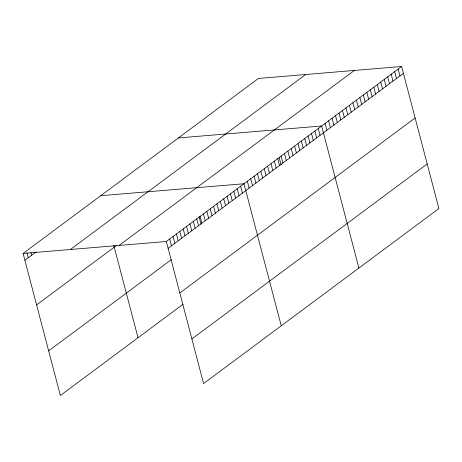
<?xml version="1.0" encoding="UTF-8"?>
<svg xmlns="http://www.w3.org/2000/svg" width="462" height="462" viewBox="0 0 462 462"><rect width="100%" height="100%" fill="white"/><g stroke="black" fill="none" stroke-linecap="round" stroke-linejoin="round"><path stroke-width="0.69" d="M183.033 304.267L60.366 395.495L23.1 253.442L258.414 78.453L401.634 66.505L438.9 208.558L203.586 383.547L166.32 241.499L401.634 66.505M24.896 260.285L36.151 251.917M70.363 249.503L305.677 74.509M36.602 304.903L116.505 245.484M119.057 245.438L354.371 70.449M168.116 248.342L403.43 73.348M48.66 350.877L171.333 259.65M179.822 292.96L415.136 117.966M191.88 338.929L427.194 163.935M178.407 137.947L321.627 126.005L358.893 268.052M100.751 195.697L243.976 183.749L281.243 325.802M23.1 253.442L166.32 241.499M398.157 69.092L399.953 75.935M394.675 71.679L396.471 78.523M391.199 74.266L392.995 81.11M387.722 76.854L389.512 83.697M384.24 79.441L386.036 86.284M380.763 82.028L382.559 88.871M377.287 84.615L379.077 91.459M373.804 87.203L375.6 94.046M370.328 89.79L372.124 96.633M366.851 92.377L368.641 99.215M363.369 94.964L365.165 101.802M359.892 97.551L361.688 104.389M356.416 100.133L358.206 106.976M352.933 102.72L354.729 109.563M349.457 105.307L351.253 112.15M345.98 107.894L347.771 114.738M342.498 110.482L344.294 117.325M339.021 113.069L340.817 119.912M335.539 115.656L337.335 122.499M332.062 118.243L333.859 125.087M328.586 120.83L330.382 127.674M325.104 123.418L326.9 130.261M318.249 128.517L320.045 135.354M314.876 131.023L316.672 137.867M311.498 133.535L313.294 140.379M308.125 136.047L309.915 142.891M304.747 138.56L306.543 145.397M301.368 141.066L303.164 147.909M297.996 143.578L299.792 150.421M294.617 146.09L296.413 152.934M291.239 148.602L293.035 155.44M287.866 151.109L289.662 157.952M284.488 153.621L286.284 160.464M281.115 156.133L282.906 162.976M279.152 157.496L281.046 164.72M277.737 158.645L279.533 165.483M274.359 161.151L276.155 167.995M270.986 163.663L272.782 170.507M267.608 166.176L269.404 173.019M264.229 168.688L266.025 175.531M260.857 171.2L262.653 178.037M257.478 173.706L259.274 180.55M254.106 176.218L255.896 183.062M250.727 178.73L252.523 185.574M247.349 181.243L249.145 188.08M240.598 186.261L242.394 193.104M237.22 188.773L239.016 195.617M233.847 191.285L235.643 198.123M230.469 193.792L232.265 200.635M227.096 196.304L228.886 203.147M223.718 198.816L225.514 205.659M220.339 201.328L222.135 208.166M216.967 203.834L218.757 210.678M213.588 206.347L215.384 213.19M210.21 208.859L212.006 215.702M206.837 211.371L208.633 218.208M203.459 213.877L205.255 220.72M200.086 216.389L201.877 223.233M199.145 216.99L201.039 224.214M196.708 218.901L198.504 225.745M193.33 221.413L195.126 228.257M189.957 223.92L191.747 230.763M186.579 226.432L188.375 233.275M183.2 228.944L184.996 235.787M179.828 231.456L181.624 238.3M176.449 233.968L178.245 240.806M173.071 236.475L174.867 243.318M169.698 238.987L171.494 245.83M113.75 245.247L138.017 337.745M30.931 252.529L31.647 255.267M27.015 252.985L28.269 257.773"/></g></svg>
